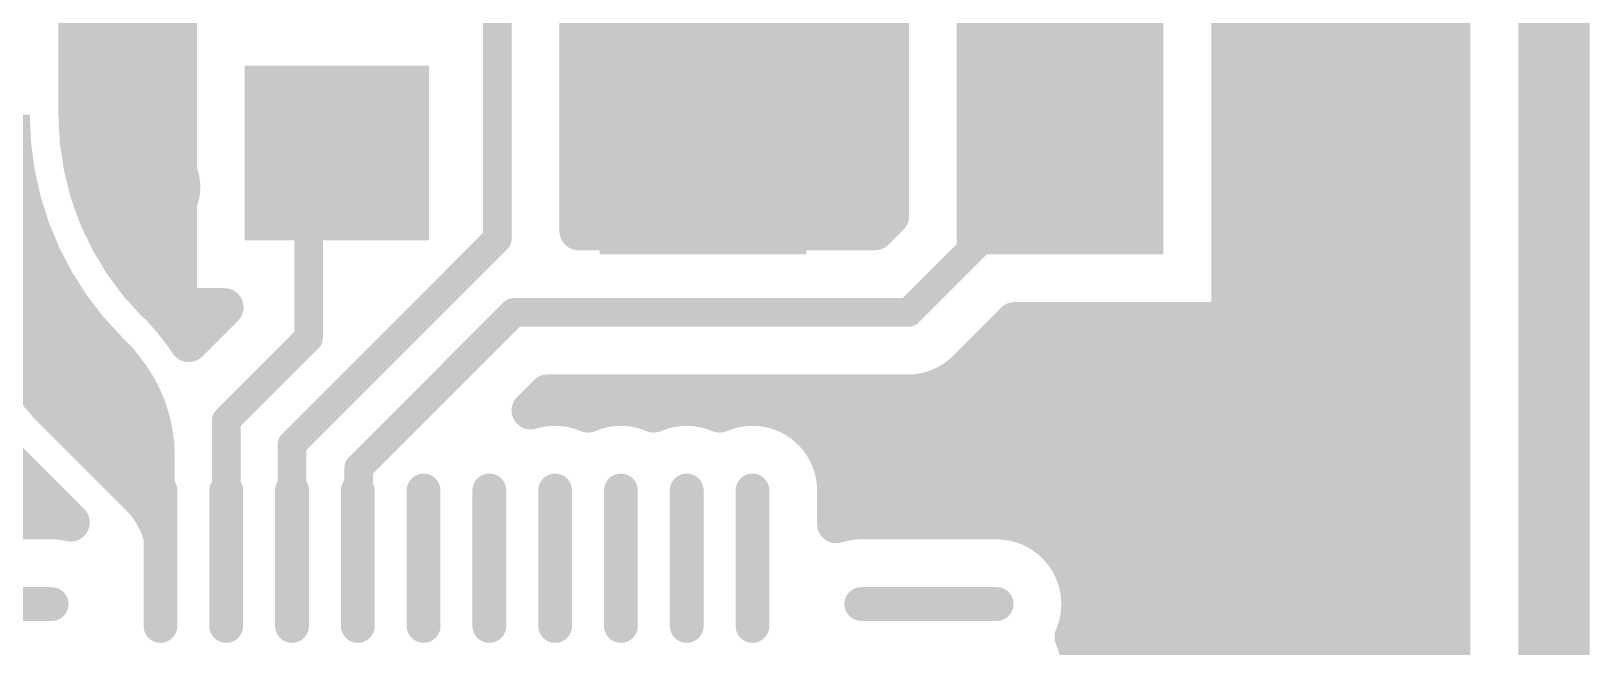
# Model space of a CAD drawing. Header units: inches. Extents: x 0 to 226, y 0 to 70.
# Drawn here: x 129.1 to 137.39, y 10.76 to 14.04 of the extents above; entities that cross this region are included whole.
import ezdxf

# ---------------------------------------------------------------- set-up
doc = ezdxf.new("R2010")
doc.units = ezdxf.units.IN
doc.layers.add('Keep-Out Layer', color=6, linetype='Continuous')
doc.layers.add('Top Layer', color=1, linetype='Continuous')

msp = doc.modelspace()

# ---------------------------------------------------------------- linework, layer by layer
at = {"layer": 'Keep-Out Layer'}
msp.add_lwpolyline([(137.20255008, -0.008415019999999999, 0.3809999999999999, 0.3809999999999999, 0), (137.20255008, 24.82168518, 0.3809999999999999, 0.3809999999999999, 0)], format="xyseb", dxfattribs=at)
at = {"layer": 'Top Layer'}
for points in [[(135.57124016, 0.53768498, 0.2032, 0.2032, 0), (135.57124016, 18.49805038, 0.2032, 0.2032, 0)], [(135.77444016, 0.53768498, 0.2032, 0.2032, 0), (135.77444016, 18.49805038, 0.2032, 0.2032, 0)], [(135.97764016, 0.53768498, 0.2032, 0.2032, 0), (135.97764016, 18.49805038, 0.2032, 0.2032, 0)], [(136.18084016, 0.53768498, 0.2032, 0.2032, 0), (136.18084016, 18.49805038, 0.2032, 0.2032, 0)], [(136.38404016, 0.53768498, 0.2032, 0.2032, 0), (136.38404016, 18.49805038, 0.2032, 0.2032, 0)], [(136.58724016, 0.53768498, 0.2032, 0.2032, 0), (136.58724016, 18.49805038, 0.2032, 0.2032, 0)], [(136.65645008, 0.53768498, 0.2032, 0.2032, 0), (136.65645008, 18.49805038, 0.2032, 0.2032, 0)], [(129.34659424, 13.59104724, 0.2032, 0.2032, 0), (129.34659424, 18.24406054, 0.2032, 0.2032, 0)], [(129.47524016, 13.00131258, 0.2032, 0.2032, 0), (129.47524016, 18.24406054, 0.2032, 0.2032, 0)], [(129.67844016, 12.68017022, 0.2032, 0.2032, 0), (129.67844016, 18.24406054, 0.2032, 0.2032, 0)], [(133.53924016, 12.97211528, 0.2032, 0.2032, 0), (133.53924016, 15.20487688, 0.2032, 0.2032, 0)], [(133.33604016, 12.97211528, 0.2032, 0.2032, 0), (133.33604016, 15.00167688, 0.2032, 0.2032, 0)], [(132.52324016, 12.97211528, 0.2032, 0.2032, 0), (132.52324016, 14.79303874, 0.2032, 0.2032, 0)], [(132.72644016, 12.97211528, 0.2032, 0.2032, 0), (132.72644016, 14.79303874, 0.2032, 0.2032, 0)], [(132.92964016, 12.97211528, 0.2032, 0.2032, 0), (132.92964016, 14.79303874, 0.2032, 0.2032, 0)], [(133.13284016, 12.97211528, 0.2032, 0.2032, 0), (133.13284016, 14.79847688, 0.2032, 0.2032, 0)], [(132.32004016, 12.97211528, 0.2032, 0.2032, 0), (132.32004016, 14.71955654, 0.2032, 0.2032, 0)], [(131.58029056, 12.93094188, 0.1524, 0.1524, 0), (131.58029056, 14.59046358, 0.1524, 0.1524, 0)], [(132.11684016, 12.97211528, 0.2032, 0.2032, 0), (132.11684016, 14.51635654, 0.2032, 0.2032, 0)], [(133.6689986, 13.0512947, 0.2032, 0.2032, 0), (133.6689986, 14.50424074, 0.2032, 0.2032, 0)], [(135.48020148, 12.49303826, 0.2032, 0.2032, 0), (135.48020148, 14.50424074, 0.2032, 0.2032, 0)], [(132.01209056, 12.97211528, 0.2032, 0.2032, 0), (132.01209056, 14.41160694, 0.2032, 0.2032, 0)], [(129.88101532, 12.56723928, 0.2032, 0.2032, 0), (129.88101532, 14.20843996, 0.2032, 0.2032, 0)], [(129.34659424, 13.93366784, 0.2032, 0.2032, 0), (129.88101532, 13.93366784, 0.2032, 0.2032, 0)], [(132.01209056, 13.93366784, 0.2032, 0.2032, 0), (133.6689986, 13.93366784, 0.2032, 0.2032, 0)], [(135.48020148, 13.93366784, 0.2032, 0.2032, 0), (136.65645008, 13.93366784, 0.2032, 0.2032, 0)], [(129.3572343, 12.1856373, 0.635, 0.635, -0.198912367379658), (128.77509424, 13.59104724, 0.635, 0.635, 0)], [(129.34659424, 13.73046784, 0.2032, 0.2032, 0), (129.88101532, 13.73046784, 0.2032, 0.2032, 0)], [(132.01209056, 13.73046784, 0.2032, 0.2032, 0), (133.6689986, 13.73046784, 0.2032, 0.2032, 0)], [(135.48020148, 13.73046784, 0.2032, 0.2032, 0), (136.65645008, 13.73046784, 0.2032, 0.2032, 0)], [(129.76032976, 12.5907673, 0.2032, 0.2032, -0.1986484234569204), (129.34659424, 13.59104724, 0.2032, 0.2032, 0)], [(129.34803188, 13.52726784, 0.2032, 0.2032, 0), (129.88101532, 13.52726784, 0.2032, 0.2032, 0)], [(132.01209056, 13.52726784, 0.2032, 0.2032, 0), (133.6689986, 13.52726784, 0.2032, 0.2032, 0)], [(135.48020148, 13.52726784, 0.2032, 0.2032, 0), (136.65645008, 13.52726784, 0.2032, 0.2032, 0)], [(130.57569008, 13.10991282, 0.1524, 0.1524, 0), (130.82674368, 13.36096642, 0.1524, 0.1524, 0)], [(129.37198916, 13.32406784, 0.2032, 0.2032, 0), (129.88101532, 13.32406784, 0.2032, 0.2032, 0)], [(132.01209056, 13.32406784, 0.2032, 0.2032, 0), (133.6689986, 13.32406784, 0.2032, 0.2032, 0)], [(133.76867582, 12.54031528, 0.1524, 0.1524, 0), (134.57460004, 13.3462395, 0.1524, 0.1524, 0)], [(134.57460004, 13.3462395, 0.1524, 0.1524, 0), (134.57460512, 13.3462395, 0.1524, 0.1524, 0)], [(135.48020148, 13.32406784, 0.2032, 0.2032, 0), (136.65645008, 13.32406784, 0.2032, 0.2032, 0)], [(129.4269319, 13.12086784, 0.2032, 0.2032, 0), (129.88101532, 13.12086784, 0.2032, 0.2032, 0)], [(132.01209056, 13.12086784, 0.2032, 0.2032, 0), (133.6689986, 13.12086784, 0.2032, 0.2032, 0)], [(135.48020148, 13.12086784, 0.2032, 0.2032, 0), (136.65645008, 13.12086784, 0.2032, 0.2032, 0)], [(130.57569008, 12.40395792, 0.1524, 0.1524, 0), (130.57569008, 13.10991282, 0.1524, 0.1524, 0)], [(133.58981918, 12.97211528, 0.2032, 0.2032, 0), (133.6689986, 13.0512947, 0.2032, 0.2032, 0)], [(132.01209056, 12.97211528, 0.2032, 0.2032, 0), (133.58981918, 12.97211528, 0.2032, 0.2032, 0)], [(129.5169495, 12.91766784, 0.2032, 0.2032, 0), (129.88101532, 12.91766784, 0.2032, 0.2032, 0)], [(130.48767908, 11.8383304, 0.1524, 0.1524, 0), (131.58029056, 12.93094188, 0.1524, 0.1524, 0)], [(135.48020148, 12.91766784, 0.2032, 0.2032, 0), (136.65645008, 12.91766784, 0.2032, 0.2032, 0)], [(129.65052556, 12.71446784, 0.2032, 0.2032, 0), (129.88101532, 12.71446784, 0.2032, 0.2032, 0)], [(135.48020148, 12.71446784, 0.2032, 0.2032, 0), (136.65645008, 12.71446784, 0.2032, 0.2032, 0)], [(129.8047061, 12.54638842, 0.2032, 0.2032, -0.03786360337237205), (129.86102552, 12.48082594, 0.2032, 0.2032, 0)], [(129.83700982, 12.51126784, 0.2032, 0.2032, 0), (130.07234336, 12.51126784, 0.2032, 0.2032, 0)], [(129.88101532, 12.56723928, 0.2032, 0.2032, 0), (130.1283148, 12.56723928, 0.2032, 0.2032, 0)], [(129.88164016, 12.45559104, 0.2032, 0.2032, 0), (129.88164016, 12.56723928, 0.2032, 0.2032, 0)], [(129.9382847, 12.37720918, 0.2032, 0.2032, 0), (130.1283148, 12.56723928, 0.2032, 0.2032, 0)], [(130.8429565, 11.71504388, 0.1524, 0.1524, 0), (131.6682279, 12.54031528, 0.1524, 0.1524, 0)], [(131.6682279, 12.54031528, 0.1524, 0.1524, 0), (133.76867582, 12.54031528, 0.1524, 0.1524, 0)], [(135.48020148, 12.51126784, 0.2032, 0.2032, 0), (136.65645008, 12.51126784, 0.2032, 0.2032, 0)], [(129.86102552, 12.48082594, 0.2032, 0.2032, -0.0295980333826312), (129.9382847, 12.37720918, 0.2032, 0.2032, 0)], [(134.07449182, 12.23547464, 0.2032, 0.2032, 0), (134.33205544, 12.49303826, 0.2032, 0.2032, 0)], [(134.33205544, 12.49303826, 0.2032, 0.2032, 0), (135.48020148, 12.49303826, 0.2032, 0.2032, 0)], [(134.35204016, 11.4195606, 0.2032, 0.2032, 0), (134.35204016, 12.49303826, 0.2032, 0.2032, 0)], [(134.55524016, 11.30072162, 0.2032, 0.2032, 0), (134.55524016, 12.49303826, 0.2032, 0.2032, 0)], [(134.75844016, 0.53768498, 0.2032, 0.2032, 0), (134.75844016, 12.49303826, 0.2032, 0.2032, 0)], [(134.96164016, 0.53768498, 0.2032, 0.2032, 0), (134.96164016, 12.49303826, 0.2032, 0.2032, 0)], [(135.16484016, 0.53768498, 0.2032, 0.2032, 0), (135.16484016, 12.49303826, 0.2032, 0.2032, 0)], [(135.36804016, 0.53768498, 0.2032, 0.2032, 0), (135.36804016, 12.49303826, 0.2032, 0.2032, 0)], [(129.3572343, 12.1856373, 0.635, 0.635, 0), (129.40059464, 12.14227696, 0.635, 0.635, 0)], [(130.13767978, 11.96594762, 0.1524, 0.1524, 0), (130.57569008, 12.40395792, 0.1524, 0.1524, 0)], [(129.56436368, 12.31616282, 0.1524, 0.1524, -0.198912367379658), (129.78768048, 11.7770275, 0.1524, 0.1524, 0)], [(134.14708502, 12.30806784, 0.2032, 0.2032, 0), (136.65645008, 12.30806784, 0.2032, 0.2032, 0)], [(134.14884016, 11.43475234, 0.2032, 0.2032, 0), (134.14884016, 12.30982298, 0.2032, 0.2032, 0)], [(134.07449182, 12.23547464, 0.2032, 0.2032, -0.1993267855441518), (133.76867582, 12.10851528, 0.2032, 0.2032, 0)], [(134.07400414, 12.23498696, 0.2032, 0.2032, -0.198912367379658), (133.76867582, 12.10851528, 0.2032, 0.2032, 0)], [(129.40059464, 12.14227696, 0.1524, 0.1524, 0), (129.55223264, 11.99063896, 0.1524, 0.1524, 0)], [(131.7576232, 12.01905394, 0.2032, 0.2032, 0), (131.84708454, 12.10851528, 0.2032, 0.2032, 0)], [(131.8434371, 12.10486784, 0.2032, 0.2032, 0), (136.65645008, 12.10486784, 0.2032, 0.2032, 0)], [(131.84708454, 12.10851528, 0.2032, 0.2032, 0), (133.76867582, 12.10851528, 0.2032, 0.2032, 0)], [(132.11684016, 12.02175904, 0.2032, 0.2032, 0), (132.11684016, 12.10851528, 0.2032, 0.2032, 0)], [(132.32004016, 12.03077604, 0.2032, 0.2032, 0), (132.32004016, 12.10851528, 0.2032, 0.2032, 0)], [(132.72644016, 12.01629804, 0.2032, 0.2032, 0), (132.72644016, 12.10851528, 0.2032, 0.2032, 0)], [(133.13284016, 11.99344058, 0.2032, 0.2032, 0), (133.13284016, 12.10851528, 0.2032, 0.2032, 0)], [(133.33604016, 11.79251388, 0.2032, 0.2032, 0), (133.33604016, 12.10851528, 0.2032, 0.2032, 0)], [(133.53924016, 11.43475234, 0.2032, 0.2032, 0), (133.53924016, 12.10851528, 0.2032, 0.2032, 0)], [(133.74244016, 11.43475234, 0.2032, 0.2032, 0), (133.74244016, 12.10851528, 0.2032, 0.2032, 0)], [(133.94564016, 11.43475234, 0.2032, 0.2032, 0), (133.94564016, 12.14644256, 0.2032, 0.2032, 0)], [(129.16556336, 12.03430664, 0.1524, 0.1524, 0), (129.66087098, 11.53899902, 0.1524, 0.1524, 0)], [(129.27002848, 12.10776344, 0.1524, 0.1524, 0), (129.5350597, 11.84273222, 0.1524, 0.1524, 0)], [(129.28106224, 12.03609226, 0.1524, 0.1524, 0), (129.57793744, 11.73921706, 0.1524, 0.1524, 0)], [(129.57326384, 12.11327524, 0.1524, 0.1524, -0.198912367379658), (129.78768048, 11.59562832, 0.1524, 0.1524, 0)], [(131.7576232, 12.01905394, 0.2032, 0.2032, -0.176749268592899), (132.0626772, 12.00265316, 0.2032, 0.2032, 0)], [(132.0626772, 12.00265316, 0.2032, 0.2032, -0.2045827865795275), (132.41267396, 12.00265316, 0.2032, 0.2032, 0)], [(132.41267396, 12.00265316, 0.2032, 0.2032, -0.2045827865795275), (132.7626758, 12.00265316, 0.2032, 0.2032, 0)], [(132.7626758, 12.00265316, 0.2032, 0.2032, -0.5380189141260412), (133.383274, 11.59285464, 0.2032, 0.2032, 0)], [(129.55223264, 11.99063896, 0.1524, 0.1524, -0.198912367379658), (129.78768048, 11.42221744, 0.1524, 0.1524, 0)], [(130.13767978, 11.23285282, 0.1524, 0.1524, 0), (130.13767978, 11.96594762, 0.1524, 0.1524, 0)], [(133.25891306, 11.90166784, 0.2032, 0.2032, 0), (136.65645008, 11.90166784, 0.2032, 0.2032, 0)], [(128.9320764, 11.80081968, 0.2032, 0.2032, 0), (129.3097617, 11.42313438, 0.2032, 0.2032, 0)], [(129.5350597, 11.84272968, 0.1524, 0.1524, -0.198912367379658), (129.78768048, 11.23285282, 0.1524, 0.1524, 0)], [(130.48767908, 11.23285282, 0.1524, 0.1524, 0), (130.48767908, 11.8383304, 0.1524, 0.1524, 0)], [(118.30814032, 11.69846784, 0.2032, 0.2032, 0), (129.03442824, 11.69846784, 0.2032, 0.2032, 0)], [(129.57793744, 11.73921706, 0.1524, 0.1524, -0.198912367379658), (129.78768048, 11.23285282, 0.1524, 0.1524, 0)], [(129.78768048, 11.59562832, 0.1524, 0.1524, 0), (129.78768048, 11.7770275, 0.1524, 0.1524, 0)], [(130.8429565, 11.23813094, 0.1524, 0.1524, 0), (130.8429565, 11.71504388, 0.1524, 0.1524, 0)], [(133.37057654, 11.69846784, 0.2032, 0.2032, 0), (136.65645008, 11.69846784, 0.2032, 0.2032, 0)], [(129.06884016, 11.43475234, 0.2032, 0.2032, 0), (129.06884016, 11.66405592, 0.2032, 0.2032, 0)], [(133.383274, 11.4143155, 0.2032, 0.2032, 0), (133.383274, 11.59285464, 0.2032, 0.2032, 0)], [(129.66087098, 11.53900156, 0.1524, 0.1524, -0.198912367379658), (129.78768048, 11.23285282, 0.1524, 0.1524, 0)], [(129.78768048, 10.87285354, 0.17999964, 0.17999964, 0), (129.78768048, 11.5928521, 0.17999964, 0.17999964, 0)], [(129.78768048, 11.42221744, 0.1524, 0.1524, 0), (129.78768048, 11.59562832, 0.1524, 0.1524, 0)], [(130.13767978, 10.87285354, 0.17999964, 0.17999964, 0), (130.13767978, 11.5928521, 0.17999964, 0.17999964, 0)], [(130.48767908, 10.87285354, 0.17999964, 0.17999964, 0), (130.48767908, 11.5928521, 0.17999964, 0.17999964, 0)], [(130.83767838, 10.87285354, 0.17999964, 0.17999964, 0), (130.83767838, 11.5928521, 0.17999964, 0.17999964, 0)], [(131.18767768, 10.87285354, 0.17999964, 0.17999964, 0), (131.18767768, 11.5928521, 0.17999964, 0.17999964, 0)], [(131.53767698, 10.87285354, 0.17999964, 0.17999964, 0), (131.53767698, 11.5928521, 0.17999964, 0.17999964, 0)], [(131.88767628, 10.87285354, 0.17999964, 0.17999964, 0), (131.88767628, 11.5928521, 0.17999964, 0.17999964, 0)], [(132.23767558, 10.87285354, 0.17999964, 0.17999964, 0), (132.23767558, 11.5928521, 0.17999964, 0.17999964, 0)], [(132.58767488, 10.87285354, 0.17999964, 0.17999964, 0), (132.58767488, 11.5928521, 0.17999964, 0.17999964, 0)], [(132.93767418, 10.87285354, 0.17999964, 0.17999964, 0), (132.93767418, 11.5928521, 0.17999964, 0.17999964, 0)], [(127.68728082, 11.49526784, 0.2032, 0.2032, 0), (129.23762824, 11.49526784, 0.2032, 0.2032, 0)], [(128.95100956, 11.43475234, 0.2032, 0.2032, 0), (129.20867478, 11.43475234, 0.2032, 0.2032, 0)], [(129.20867478, 11.43475234, 0.2032, 0.2032, -0.05727420779709145), (129.3097617, 11.42313438, 0.2032, 0.2032, 0)], [(133.383274, 11.49526784, 0.2032, 0.2032, 0), (136.65645008, 11.49526784, 0.2032, 0.2032, 0)], [(133.383274, 11.4143155, 0.2032, 0.2032, -0.07615422015174254), (133.51667226, 11.43475234, 0.2032, 0.2032, 0)], [(133.51667226, 11.43475234, 0.2032, 0.2032, 0), (134.2366759, 11.43475234, 0.2032, 0.2032, 0)], [(134.2366759, 11.43475234, 0.2032, 0.2032, -0.4142135623730951), (134.68227572, 10.98915252, 0.2032, 0.2032, 0)], [(129.78768048, 11.23285282, 0.1524, 0.1524, 0), (129.78768048, 11.42221744, 0.1524, 0.1524, 0)], [(134.56347992, 11.29206784, 0.2032, 0.2032, 0), (136.65645008, 11.29206784, 0.2032, 0.2032, 0)], [(130.83767838, 11.23285282, 0.1524, 0.1524, 0), (130.8429565, 11.23813094, 0.1524, 0.1524, 0)], [(134.67097526, 11.08886784, 0.2032, 0.2032, 0), (136.65645008, 11.08886784, 0.2032, 0.2032, 0)], [(129.20867224, 10.98915252, 0.17999964, 0.17999964, 0), (128.48867368, 10.98915252, 0.17999964, 0.17999964, 0)], [(133.5166748, 10.98915252, 0.17999964, 0.17999964, 0), (134.23667336, 10.98915252, 0.17999964, 0.17999964, 0)], [(134.68227572, 10.98915252, 0.2032, 0.2032, -0.1012428938695137), (134.64647442, 10.8141516, 0.2032, 0.2032, 0)], [(134.67009388, 10.88566784, 0.2032, 0.2032, 0), (136.65645008, 10.88566784, 0.2032, 0.2032, 0)], [(134.64647442, 10.8141516, 0.2032, 0.2032, -0.1012428938695139), (134.68227572, 10.63915322, 0.2032, 0.2032, 0)], [(134.68016498, 10.68246784, 0.2032, 0.2032, 0), (136.65645008, 10.68246784, 0.2032, 0.2032, 0)]]:
    msp.add_lwpolyline(points, format="xyseb", dxfattribs=at)
for points in [[(129.49190256, 14.02776214, 0.3048, 0.3048, 1), (129.79670256, 14.02776214, 0.3048, 0.3048, 1)], [(129.29579424, 14.13686784, 0.1016, 0.1016, 1), (129.39739424, 14.13686784, 0.1016, 0.1016, 1)], [(129.29579424, 13.93366784, 0.1016, 0.1016, 1), (129.39739424, 13.93366784, 0.1016, 0.1016, 1)], [(129.83021532, 13.93366784, 0.1016, 0.1016, 1), (129.93181532, 13.93366784, 0.1016, 0.1016, 1)], [(131.96129056, 13.93366784, 0.1016, 0.1016, 1), (132.06289056, 13.93366784, 0.1016, 0.1016, 1)], [(133.6181986, 13.93366784, 0.1016, 0.1016, 1), (133.7197986, 13.93366784, 0.1016, 0.1016, 1)], [(135.42940148, 13.93366784, 0.1016, 0.1016, 1), (135.53100148, 13.93366784, 0.1016, 0.1016, 1)], [(136.60565008, 13.93366784, 0.1016, 0.1016, 1), (136.70725008, 13.93366784, 0.1016, 0.1016, 1)], [(129.29579424, 13.73046784, 0.1016, 0.1016, 1), (129.39739424, 13.73046784, 0.1016, 0.1016, 1)], [(129.83021532, 13.73046784, 0.1016, 0.1016, 1), (129.93181532, 13.73046784, 0.1016, 0.1016, 1)], [(131.96129056, 13.73046784, 0.1016, 0.1016, 1), (132.06289056, 13.73046784, 0.1016, 0.1016, 1)], [(133.6181986, 13.73046784, 0.1016, 0.1016, 1), (133.7197986, 13.73046784, 0.1016, 0.1016, 1)], [(135.42940148, 13.73046784, 0.1016, 0.1016, 1), (135.53100148, 13.73046784, 0.1016, 0.1016, 1)], [(136.60565008, 13.73046784, 0.1016, 0.1016, 1), (136.70725008, 13.73046784, 0.1016, 0.1016, 1)], [(129.29579424, 13.59104724, 0.1016, 0.1016, 1), (129.39739424, 13.59104724, 0.1016, 0.1016, 1)], [(129.29579424, 13.59104724, 0.1016, 0.1016, 1), (129.39739424, 13.59104724, 0.1016, 0.1016, 1)], [(129.29723188, 13.52726784, 0.1016, 0.1016, 1), (129.39883188, 13.52726784, 0.1016, 0.1016, 1)], [(129.83021532, 13.52726784, 0.1016, 0.1016, 1), (129.93181532, 13.52726784, 0.1016, 0.1016, 1)], [(131.96129056, 13.52726784, 0.1016, 0.1016, 1), (132.06289056, 13.52726784, 0.1016, 0.1016, 1)], [(133.6181986, 13.52726784, 0.1016, 0.1016, 1), (133.7197986, 13.52726784, 0.1016, 0.1016, 1)], [(135.42940148, 13.52726784, 0.1016, 0.1016, 1), (135.53100148, 13.52726784, 0.1016, 0.1016, 1)], [(136.60565008, 13.52726784, 0.1016, 0.1016, 1), (136.70725008, 13.52726784, 0.1016, 0.1016, 1)], [(135.60901504, 13.29599322, 0.3048, 0.3048, 1), (135.91381504, 13.29599322, 0.3048, 0.3048, 1)], [(129.54270256, 13.20684684, 0.3048, 0.3048, 1), (129.84750256, 13.20684684, 0.3048, 0.3048, 1)], [(130.78864368, 13.36096642, 0.0762, 0.0762, 1), (130.86484368, 13.36096642, 0.0762, 0.0762, 1)], [(129.32118916, 13.32406784, 0.1016, 0.1016, 1), (129.42278916, 13.32406784, 0.1016, 0.1016, 1)], [(129.83021532, 13.32406784, 0.1016, 0.1016, 1), (129.93181532, 13.32406784, 0.1016, 0.1016, 1)], [(131.96129056, 13.32406784, 0.1016, 0.1016, 1), (132.06289056, 13.32406784, 0.1016, 0.1016, 1)], [(133.6181986, 13.32406784, 0.1016, 0.1016, 1), (133.7197986, 13.32406784, 0.1016, 0.1016, 1)], [(134.53650004, 13.3462395, 0.0762, 0.0762, 1), (134.61270004, 13.3462395, 0.0762, 0.0762, 1)], [(134.53650004, 13.3462395, 0.0762, 0.0762, 1), (134.61270004, 13.3462395, 0.0762, 0.0762, 1)], [(134.53650512, 13.3462395, 0.0762, 0.0762, 1), (134.61270512, 13.3462395, 0.0762, 0.0762, 1)], [(135.42940148, 13.32406784, 0.1016, 0.1016, 1), (135.53100148, 13.32406784, 0.1016, 0.1016, 1)], [(136.60565008, 13.32406784, 0.1016, 0.1016, 1), (136.70725008, 13.32406784, 0.1016, 0.1016, 1)], [(129.3761319, 13.12086784, 0.1016, 0.1016, 1), (129.4777319, 13.12086784, 0.1016, 0.1016, 1)], [(129.83021532, 13.12086784, 0.1016, 0.1016, 1), (129.93181532, 13.12086784, 0.1016, 0.1016, 1)], [(131.96129056, 13.12086784, 0.1016, 0.1016, 1), (132.06289056, 13.12086784, 0.1016, 0.1016, 1)], [(133.6181986, 13.12086784, 0.1016, 0.1016, 1), (133.7197986, 13.12086784, 0.1016, 0.1016, 1)], [(135.42940148, 13.12086784, 0.1016, 0.1016, 1), (135.53100148, 13.12086784, 0.1016, 0.1016, 1)], [(136.60565008, 13.12086784, 0.1016, 0.1016, 1), (136.70725008, 13.12086784, 0.1016, 0.1016, 1)], [(130.53759008, 13.10991282, 0.0762, 0.0762, 1), (130.61379008, 13.10991282, 0.0762, 0.0762, 1)], [(130.53759008, 13.10991282, 0.0762, 0.0762, 1), (130.61379008, 13.10991282, 0.0762, 0.0762, 1)], [(133.6181986, 13.0512947, 0.1016, 0.1016, 1), (133.7197986, 13.0512947, 0.1016, 0.1016, 1)], [(133.6181986, 13.0512947, 0.1016, 0.1016, 1), (133.7197986, 13.0512947, 0.1016, 0.1016, 1)], [(129.42444016, 13.00131258, 0.1016, 0.1016, 1), (129.52604016, 13.00131258, 0.1016, 0.1016, 1)], [(131.96129056, 12.97211528, 0.1016, 0.1016, 1), (132.06289056, 12.97211528, 0.1016, 0.1016, 1)], [(131.96129056, 12.97211528, 0.1016, 0.1016, 1), (132.06289056, 12.97211528, 0.1016, 0.1016, 1)], [(132.06604016, 12.97211528, 0.1016, 0.1016, 1), (132.16764016, 12.97211528, 0.1016, 0.1016, 1)], [(132.26924016, 12.97211528, 0.1016, 0.1016, 1), (132.37084016, 12.97211528, 0.1016, 0.1016, 1)], [(132.47244016, 12.97211528, 0.1016, 0.1016, 1), (132.57404016, 12.97211528, 0.1016, 0.1016, 1)], [(132.67564016, 12.97211528, 0.1016, 0.1016, 1), (132.77724016, 12.97211528, 0.1016, 0.1016, 1)], [(132.87884016, 12.97211528, 0.1016, 0.1016, 1), (132.98044016, 12.97211528, 0.1016, 0.1016, 1)], [(133.08204016, 12.97211528, 0.1016, 0.1016, 1), (133.18364016, 12.97211528, 0.1016, 0.1016, 1)], [(133.28524016, 12.97211528, 0.1016, 0.1016, 1), (133.38684016, 12.97211528, 0.1016, 0.1016, 1)], [(133.48844016, 12.97211528, 0.1016, 0.1016, 1), (133.59004016, 12.97211528, 0.1016, 0.1016, 1)], [(133.53901918, 12.97211528, 0.1016, 0.1016, 1), (133.64061918, 12.97211528, 0.1016, 0.1016, 1)], [(133.53901918, 12.97211528, 0.1016, 0.1016, 1), (133.64061918, 12.97211528, 0.1016, 0.1016, 1)], [(129.4661495, 12.91766784, 0.1016, 0.1016, 1), (129.5677495, 12.91766784, 0.1016, 0.1016, 1)], [(129.83021532, 12.91766784, 0.1016, 0.1016, 1), (129.93181532, 12.91766784, 0.1016, 0.1016, 1)], [(131.54219056, 12.93094188, 0.0762, 0.0762, 1), (131.61839056, 12.93094188, 0.0762, 0.0762, 1)], [(131.54219056, 12.93094188, 0.0762, 0.0762, 1), (131.61839056, 12.93094188, 0.0762, 0.0762, 1)], [(135.42940148, 12.91766784, 0.1016, 0.1016, 1), (135.53100148, 12.91766784, 0.1016, 0.1016, 1)], [(136.60565008, 12.91766784, 0.1016, 0.1016, 1), (136.70725008, 12.91766784, 0.1016, 0.1016, 1)], [(129.59972556, 12.71446784, 0.1016, 0.1016, 1), (129.70132556, 12.71446784, 0.1016, 0.1016, 1)], [(129.62764016, 12.68017022, 0.1016, 0.1016, 1), (129.72924016, 12.68017022, 0.1016, 0.1016, 1)], [(129.83021532, 12.71446784, 0.1016, 0.1016, 1), (129.93181532, 12.71446784, 0.1016, 0.1016, 1)], [(135.42940148, 12.71446784, 0.1016, 0.1016, 1), (135.53100148, 12.71446784, 0.1016, 0.1016, 1)], [(136.60565008, 12.71446784, 0.1016, 0.1016, 1), (136.70725008, 12.71446784, 0.1016, 0.1016, 1)], [(129.70952976, 12.5907673, 0.1016, 0.1016, 1), (129.81112976, 12.5907673, 0.1016, 0.1016, 1)], [(129.7539061, 12.54638842, 0.1016, 0.1016, 1), (129.8555061, 12.54638842, 0.1016, 0.1016, 1)], [(129.78620982, 12.51126784, 0.1016, 0.1016, 1), (129.88780982, 12.51126784, 0.1016, 0.1016, 1)], [(129.83021532, 12.56723928, 0.1016, 0.1016, 1), (129.93181532, 12.56723928, 0.1016, 0.1016, 1)], [(129.83021532, 12.56723928, 0.1016, 0.1016, 1), (129.93181532, 12.56723928, 0.1016, 0.1016, 1)], [(129.83084016, 12.56723928, 0.1016, 0.1016, 1), (129.93244016, 12.56723928, 0.1016, 0.1016, 1)], [(130.02154336, 12.51126784, 0.1016, 0.1016, 1), (130.12314336, 12.51126784, 0.1016, 0.1016, 1)], [(130.0775148, 12.56723928, 0.1016, 0.1016, 1), (130.1791148, 12.56723928, 0.1016, 0.1016, 1)], [(130.0775148, 12.56723928, 0.1016, 0.1016, 1), (130.1791148, 12.56723928, 0.1016, 0.1016, 1)], [(131.6301279, 12.54031528, 0.0762, 0.0762, 1), (131.7063279, 12.54031528, 0.0762, 0.0762, 1)], [(131.6301279, 12.54031528, 0.0762, 0.0762, 1), (131.7063279, 12.54031528, 0.0762, 0.0762, 1)], [(133.73057582, 12.54031528, 0.0762, 0.0762, 1), (133.80677582, 12.54031528, 0.0762, 0.0762, 1)], [(133.73057582, 12.54031528, 0.0762, 0.0762, 1), (133.80677582, 12.54031528, 0.0762, 0.0762, 1)], [(135.42940148, 12.51126784, 0.1016, 0.1016, 1), (135.53100148, 12.51126784, 0.1016, 0.1016, 1)], [(136.60565008, 12.51126784, 0.1016, 0.1016, 1), (136.70725008, 12.51126784, 0.1016, 0.1016, 1)], [(129.81022552, 12.48082594, 0.1016, 0.1016, 1), (129.91182552, 12.48082594, 0.1016, 0.1016, 1)], [(129.81022552, 12.48082594, 0.1016, 0.1016, 1), (129.91182552, 12.48082594, 0.1016, 0.1016, 1)], [(129.83084016, 12.45559104, 0.1016, 0.1016, 1), (129.93244016, 12.45559104, 0.1016, 0.1016, 1)], [(134.28125544, 12.49303826, 0.1016, 0.1016, 1), (134.38285544, 12.49303826, 0.1016, 0.1016, 1)], [(134.28125544, 12.49303826, 0.1016, 0.1016, 1), (134.38285544, 12.49303826, 0.1016, 0.1016, 1)], [(134.30124016, 12.49303826, 0.1016, 0.1016, 1), (134.40284016, 12.49303826, 0.1016, 0.1016, 1)], [(134.50444016, 12.49303826, 0.1016, 0.1016, 1), (134.60604016, 12.49303826, 0.1016, 0.1016, 1)], [(134.70764016, 12.49303826, 0.1016, 0.1016, 1), (134.80924016, 12.49303826, 0.1016, 0.1016, 1)], [(134.91084016, 12.49303826, 0.1016, 0.1016, 1), (135.01244016, 12.49303826, 0.1016, 0.1016, 1)], [(135.11404016, 12.49303826, 0.1016, 0.1016, 1), (135.21564016, 12.49303826, 0.1016, 0.1016, 1)], [(135.31724016, 12.49303826, 0.1016, 0.1016, 1), (135.41884016, 12.49303826, 0.1016, 0.1016, 1)], [(135.42940148, 12.49303826, 0.1016, 0.1016, 1), (135.53100148, 12.49303826, 0.1016, 0.1016, 1)], [(135.42940148, 12.49303826, 0.1016, 0.1016, 1), (135.53100148, 12.49303826, 0.1016, 0.1016, 1)], [(129.1984843, 12.1856373, 0.3175, 0.3175, 1), (129.5159843, 12.1856373, 0.3175, 0.3175, 1)], [(129.1984843, 12.1856373, 0.3175, 0.3175, 1), (129.5159843, 12.1856373, 0.3175, 0.3175, 1)], [(129.24184464, 12.14227696, 0.3175, 0.3175, 1), (129.55934464, 12.14227696, 0.3175, 0.3175, 1)], [(129.8874847, 12.37720918, 0.1016, 0.1016, 1), (129.9890847, 12.37720918, 0.1016, 0.1016, 1)], [(129.8874847, 12.37720918, 0.1016, 0.1016, 1), (129.9890847, 12.37720918, 0.1016, 0.1016, 1)], [(130.53759008, 12.40395792, 0.0762, 0.0762, 1), (130.61379008, 12.40395792, 0.0762, 0.0762, 1)], [(130.53759008, 12.40395792, 0.0762, 0.0762, 1), (130.61379008, 12.40395792, 0.0762, 0.0762, 1)], [(129.52626368, 12.31616282, 0.0762, 0.0762, 1), (129.60246368, 12.31616282, 0.0762, 0.0762, 1)], [(134.09628502, 12.30806784, 0.1016, 0.1016, 1), (134.19788502, 12.30806784, 0.1016, 0.1016, 1)], [(134.09804016, 12.30982298, 0.1016, 0.1016, 1), (134.19964016, 12.30982298, 0.1016, 0.1016, 1)], [(136.60565008, 12.30806784, 0.1016, 0.1016, 1), (136.70725008, 12.30806784, 0.1016, 0.1016, 1)], [(134.02320414, 12.23498696, 0.1016, 0.1016, 1), (134.12480414, 12.23498696, 0.1016, 0.1016, 1)], [(134.02369182, 12.23547464, 0.1016, 0.1016, 1), (134.12529182, 12.23547464, 0.1016, 0.1016, 1)], [(134.02369182, 12.23547464, 0.1016, 0.1016, 1), (134.12529182, 12.23547464, 0.1016, 0.1016, 1)], [(136.00448288, 11.99596788, 0.3048, 0.3048, 1), (136.30928288, 11.99596788, 0.3048, 0.3048, 1)], [(129.36249464, 12.14227696, 0.0762, 0.0762, 1), (129.43869464, 12.14227696, 0.0762, 0.0762, 1)], [(131.7926371, 12.10486784, 0.1016, 0.1016, 1), (131.8942371, 12.10486784, 0.1016, 0.1016, 1)], [(131.79628454, 12.10851528, 0.1016, 0.1016, 1), (131.89788454, 12.10851528, 0.1016, 0.1016, 1)], [(131.79628454, 12.10851528, 0.1016, 0.1016, 1), (131.89788454, 12.10851528, 0.1016, 0.1016, 1)], [(132.06604016, 12.10851528, 0.1016, 0.1016, 1), (132.16764016, 12.10851528, 0.1016, 0.1016, 1)], [(132.26924016, 12.10851528, 0.1016, 0.1016, 1), (132.37084016, 12.10851528, 0.1016, 0.1016, 1)], [(132.67564016, 12.10851528, 0.1016, 0.1016, 1), (132.77724016, 12.10851528, 0.1016, 0.1016, 1)], [(133.08204016, 12.10851528, 0.1016, 0.1016, 1), (133.18364016, 12.10851528, 0.1016, 0.1016, 1)], [(133.28524016, 12.10851528, 0.1016, 0.1016, 1), (133.38684016, 12.10851528, 0.1016, 0.1016, 1)], [(133.48844016, 12.10851528, 0.1016, 0.1016, 1), (133.59004016, 12.10851528, 0.1016, 0.1016, 1)], [(133.69164016, 12.10851528, 0.1016, 0.1016, 1), (133.79324016, 12.10851528, 0.1016, 0.1016, 1)], [(133.71787582, 12.10851528, 0.1016, 0.1016, 1), (133.81947582, 12.10851528, 0.1016, 0.1016, 1)], [(133.71787582, 12.10851528, 0.1016, 0.1016, 1), (133.81947582, 12.10851528, 0.1016, 0.1016, 1)], [(133.71787582, 12.10851528, 0.1016, 0.1016, 1), (133.81947582, 12.10851528, 0.1016, 0.1016, 1)], [(133.89484016, 12.14644256, 0.1016, 0.1016, 1), (133.99644016, 12.14644256, 0.1016, 0.1016, 1)], [(136.60565008, 12.10486784, 0.1016, 0.1016, 1), (136.70725008, 12.10486784, 0.1016, 0.1016, 1)], [(129.12746336, 12.03430664, 0.0762, 0.0762, 1), (129.20366336, 12.03430664, 0.0762, 0.0762, 1)], [(129.23192848, 12.10776344, 0.0762, 0.0762, 1), (129.30812848, 12.10776344, 0.0762, 0.0762, 1)], [(129.24296224, 12.03609226, 0.0762, 0.0762, 1), (129.31916224, 12.03609226, 0.0762, 0.0762, 1)], [(129.53516384, 12.11327524, 0.0762, 0.0762, 1), (129.61136384, 12.11327524, 0.0762, 0.0762, 1)], [(131.7068232, 12.01905394, 0.1016, 0.1016, 1), (131.8084232, 12.01905394, 0.1016, 0.1016, 1)], [(131.7068232, 12.01905394, 0.1016, 0.1016, 1), (131.8084232, 12.01905394, 0.1016, 0.1016, 1)], [(132.06604016, 12.02175904, 0.1016, 0.1016, 1), (132.16764016, 12.02175904, 0.1016, 0.1016, 1)], [(132.26924016, 12.03077604, 0.1016, 0.1016, 1), (132.37084016, 12.03077604, 0.1016, 0.1016, 1)], [(132.67564016, 12.01629804, 0.1016, 0.1016, 1), (132.77724016, 12.01629804, 0.1016, 0.1016, 1)], [(133.93814208, 11.8802531, 0.3048, 0.3048, 1), (134.24294208, 11.8802531, 0.3048, 0.3048, 1)], [(135.00063424, 11.83378634, 0.3048, 0.3048, 1), (135.30543424, 11.83378634, 0.3048, 0.3048, 1)], [(129.51413264, 11.99063896, 0.0762, 0.0762, 1), (129.59033264, 11.99063896, 0.0762, 0.0762, 1)], [(129.51413264, 11.99063896, 0.0762, 0.0762, 1), (129.59033264, 11.99063896, 0.0762, 0.0762, 1)], [(130.09957978, 11.96594762, 0.0762, 0.0762, 1), (130.17577978, 11.96594762, 0.0762, 0.0762, 1)], [(130.09957978, 11.96594762, 0.0762, 0.0762, 1), (130.17577978, 11.96594762, 0.0762, 0.0762, 1)], [(132.0118772, 12.00265316, 0.1016, 0.1016, 1), (132.1134772, 12.00265316, 0.1016, 0.1016, 1)], [(132.0118772, 12.00265316, 0.1016, 0.1016, 1), (132.1134772, 12.00265316, 0.1016, 0.1016, 1)], [(132.36187396, 12.00265316, 0.1016, 0.1016, 1), (132.46347396, 12.00265316, 0.1016, 0.1016, 1)], [(132.36187396, 12.00265316, 0.1016, 0.1016, 1), (132.46347396, 12.00265316, 0.1016, 0.1016, 1)], [(132.7118758, 12.00265316, 0.1016, 0.1016, 1), (132.8134758, 12.00265316, 0.1016, 0.1016, 1)], [(132.7118758, 12.00265316, 0.1016, 0.1016, 1), (132.8134758, 12.00265316, 0.1016, 0.1016, 1)], [(133.08204016, 11.99344058, 0.1016, 0.1016, 1), (133.18364016, 11.99344058, 0.1016, 0.1016, 1)], [(133.20811306, 11.90166784, 0.1016, 0.1016, 1), (133.30971306, 11.90166784, 0.1016, 0.1016, 1)], [(136.60565008, 11.90166784, 0.1016, 0.1016, 1), (136.70725008, 11.90166784, 0.1016, 0.1016, 1)], [(129.4969597, 11.84273222, 0.0762, 0.0762, 1), (129.5731597, 11.84273222, 0.0762, 0.0762, 1)], [(129.4969597, 11.84272968, 0.0762, 0.0762, 1), (129.5731597, 11.84272968, 0.0762, 0.0762, 1)], [(130.44957908, 11.8383304, 0.0762, 0.0762, 1), (130.52577908, 11.8383304, 0.0762, 0.0762, 1)], [(130.44957908, 11.8383304, 0.0762, 0.0762, 1), (130.52577908, 11.8383304, 0.0762, 0.0762, 1)], [(133.28524016, 11.79251388, 0.1016, 0.1016, 1), (133.38684016, 11.79251388, 0.1016, 0.1016, 1)], [(128.98362824, 11.69846784, 0.1016, 0.1016, 1), (129.08522824, 11.69846784, 0.1016, 0.1016, 1)], [(129.53983744, 11.73921706, 0.0762, 0.0762, 1), (129.61603744, 11.73921706, 0.0762, 0.0762, 1)], [(129.53983744, 11.73921706, 0.0762, 0.0762, 1), (129.61603744, 11.73921706, 0.0762, 0.0762, 1)], [(129.74958048, 11.7770275, 0.0762, 0.0762, 1), (129.82578048, 11.7770275, 0.0762, 0.0762, 1)], [(129.74958048, 11.7770275, 0.0762, 0.0762, 1), (129.82578048, 11.7770275, 0.0762, 0.0762, 1)], [(130.8048565, 11.71504388, 0.0762, 0.0762, 1), (130.8810565, 11.71504388, 0.0762, 0.0762, 1)], [(130.8048565, 11.71504388, 0.0762, 0.0762, 1), (130.8810565, 11.71504388, 0.0762, 0.0762, 1)], [(133.31977654, 11.69846784, 0.1016, 0.1016, 1), (133.42137654, 11.69846784, 0.1016, 0.1016, 1)], [(136.60565008, 11.69846784, 0.1016, 0.1016, 1), (136.70725008, 11.69846784, 0.1016, 0.1016, 1)], [(129.01804016, 11.66405592, 0.1016, 0.1016, 1), (129.11964016, 11.66405592, 0.1016, 0.1016, 1)], [(133.332474, 11.59285464, 0.1016, 0.1016, 1), (133.434074, 11.59285464, 0.1016, 0.1016, 1)], [(133.332474, 11.59285464, 0.1016, 0.1016, 1), (133.434074, 11.59285464, 0.1016, 0.1016, 1)], [(129.62277098, 11.53900156, 0.0762, 0.0762, 1), (129.69897098, 11.53900156, 0.0762, 0.0762, 1)], [(129.62277098, 11.53899902, 0.0762, 0.0762, 1), (129.69897098, 11.53899902, 0.0762, 0.0762, 1)], [(129.74268184, 11.5928521, 0.08999982, 0.08999982, 1), (129.83267912, 11.5928521, 0.08999982, 0.08999982, 1)], [(129.74958048, 11.59562832, 0.0762, 0.0762, 1), (129.82578048, 11.59562832, 0.0762, 0.0762, 1)], [(129.74958048, 11.59562832, 0.0762, 0.0762, 1), (129.82578048, 11.59562832, 0.0762, 0.0762, 1)], [(129.74958048, 11.59562832, 0.0762, 0.0762, 1), (129.82578048, 11.59562832, 0.0762, 0.0762, 1)], [(130.09268114, 11.5928521, 0.08999982, 0.08999982, 1), (130.18267842, 11.5928521, 0.08999982, 0.08999982, 1)], [(130.44268044, 11.5928521, 0.08999982, 0.08999982, 1), (130.53267772, 11.5928521, 0.08999982, 0.08999982, 1)], [(130.79267974, 11.5928521, 0.08999982, 0.08999982, 1), (130.88267702, 11.5928521, 0.08999982, 0.08999982, 1)], [(131.14267904, 11.5928521, 0.08999982, 0.08999982, 1), (131.23267632, 11.5928521, 0.08999982, 0.08999982, 1)], [(131.49267834, 11.5928521, 0.08999982, 0.08999982, 1), (131.58267562, 11.5928521, 0.08999982, 0.08999982, 1)], [(131.84267764, 11.5928521, 0.08999982, 0.08999982, 1), (131.93267492, 11.5928521, 0.08999982, 0.08999982, 1)], [(132.19267694, 11.5928521, 0.08999982, 0.08999982, 1), (132.28267422, 11.5928521, 0.08999982, 0.08999982, 1)], [(132.54267624, 11.5928521, 0.08999982, 0.08999982, 1), (132.63267352, 11.5928521, 0.08999982, 0.08999982, 1)], [(132.89267554, 11.5928521, 0.08999982, 0.08999982, 1), (132.98267282, 11.5928521, 0.08999982, 0.08999982, 1)], [(129.01804016, 11.43475234, 0.1016, 0.1016, 1), (129.11964016, 11.43475234, 0.1016, 0.1016, 1)], [(129.15787478, 11.43475234, 0.1016, 0.1016, 1), (129.25947478, 11.43475234, 0.1016, 0.1016, 1)], [(129.15787478, 11.43475234, 0.1016, 0.1016, 1), (129.25947478, 11.43475234, 0.1016, 0.1016, 1)], [(129.18682824, 11.49526784, 0.1016, 0.1016, 1), (129.28842824, 11.49526784, 0.1016, 0.1016, 1)], [(133.332474, 11.49526784, 0.1016, 0.1016, 1), (133.434074, 11.49526784, 0.1016, 0.1016, 1)], [(133.46587226, 11.43475234, 0.1016, 0.1016, 1), (133.56747226, 11.43475234, 0.1016, 0.1016, 1)], [(133.46587226, 11.43475234, 0.1016, 0.1016, 1), (133.56747226, 11.43475234, 0.1016, 0.1016, 1)], [(133.48844016, 11.43475234, 0.1016, 0.1016, 1), (133.59004016, 11.43475234, 0.1016, 0.1016, 1)], [(133.69164016, 11.43475234, 0.1016, 0.1016, 1), (133.79324016, 11.43475234, 0.1016, 0.1016, 1)], [(133.89484016, 11.43475234, 0.1016, 0.1016, 1), (133.99644016, 11.43475234, 0.1016, 0.1016, 1)], [(134.09804016, 11.43475234, 0.1016, 0.1016, 1), (134.19964016, 11.43475234, 0.1016, 0.1016, 1)], [(134.1858759, 11.43475234, 0.1016, 0.1016, 1), (134.2874759, 11.43475234, 0.1016, 0.1016, 1)], [(134.1858759, 11.43475234, 0.1016, 0.1016, 1), (134.2874759, 11.43475234, 0.1016, 0.1016, 1)], [(136.60565008, 11.49526784, 0.1016, 0.1016, 1), (136.70725008, 11.49526784, 0.1016, 0.1016, 1)], [(129.2589617, 11.42313438, 0.1016, 0.1016, 1), (129.3605617, 11.42313438, 0.1016, 0.1016, 1)], [(129.2589617, 11.42313438, 0.1016, 0.1016, 1), (129.3605617, 11.42313438, 0.1016, 0.1016, 1)], [(129.74958048, 11.42221744, 0.0762, 0.0762, 1), (129.82578048, 11.42221744, 0.0762, 0.0762, 1)], [(129.74958048, 11.42221744, 0.0762, 0.0762, 1), (129.82578048, 11.42221744, 0.0762, 0.0762, 1)], [(129.74958048, 11.42221744, 0.0762, 0.0762, 1), (129.82578048, 11.42221744, 0.0762, 0.0762, 1)], [(133.332474, 11.4143155, 0.1016, 0.1016, 1), (133.434074, 11.4143155, 0.1016, 0.1016, 1)], [(133.332474, 11.4143155, 0.1016, 0.1016, 1), (133.434074, 11.4143155, 0.1016, 0.1016, 1)], [(134.30124016, 11.4195606, 0.1016, 0.1016, 1), (134.40284016, 11.4195606, 0.1016, 0.1016, 1)], [(134.50444016, 11.30072162, 0.1016, 0.1016, 1), (134.60604016, 11.30072162, 0.1016, 0.1016, 1)], [(134.51267992, 11.29206784, 0.1016, 0.1016, 1), (134.61427992, 11.29206784, 0.1016, 0.1016, 1)], [(136.60565008, 11.29206784, 0.1016, 0.1016, 1), (136.70725008, 11.29206784, 0.1016, 0.1016, 1)], [(129.74958048, 11.23285282, 0.0762, 0.0762, 1), (129.82578048, 11.23285282, 0.0762, 0.0762, 1)], [(129.74958048, 11.23285282, 0.0762, 0.0762, 1), (129.82578048, 11.23285282, 0.0762, 0.0762, 1)], [(129.74958048, 11.23285282, 0.0762, 0.0762, 1), (129.82578048, 11.23285282, 0.0762, 0.0762, 1)], [(129.74958048, 11.23285282, 0.0762, 0.0762, 1), (129.82578048, 11.23285282, 0.0762, 0.0762, 1)], [(130.09957978, 11.23285282, 0.0762, 0.0762, 1), (130.17577978, 11.23285282, 0.0762, 0.0762, 1)], [(130.44957908, 11.23285282, 0.0762, 0.0762, 1), (130.52577908, 11.23285282, 0.0762, 0.0762, 1)], [(130.79957838, 11.23285282, 0.0762, 0.0762, 1), (130.87577838, 11.23285282, 0.0762, 0.0762, 1)], [(130.8048565, 11.23813094, 0.0762, 0.0762, 1), (130.8810565, 11.23813094, 0.0762, 0.0762, 1)], [(130.8048565, 11.23813094, 0.0762, 0.0762, 1), (130.8810565, 11.23813094, 0.0762, 0.0762, 1)], [(134.62017526, 11.08886784, 0.1016, 0.1016, 1), (134.72177526, 11.08886784, 0.1016, 0.1016, 1)], [(136.60565008, 11.08886784, 0.1016, 0.1016, 1), (136.70725008, 11.08886784, 0.1016, 0.1016, 1)], [(129.1636736, 10.98915252, 0.08999982, 0.08999982, 1), (129.25367088, 10.98915252, 0.08999982, 0.08999982, 1)], [(133.47167616, 10.98915252, 0.08999982, 0.08999982, 1), (133.56167344, 10.98915252, 0.08999982, 0.08999982, 1)], [(134.19167472, 10.98915252, 0.08999982, 0.08999982, 1), (134.281672, 10.98915252, 0.08999982, 0.08999982, 1)], [(134.63147572, 10.98915252, 0.1016, 0.1016, 1), (134.73307572, 10.98915252, 0.1016, 0.1016, 1)], [(134.63147572, 10.98915252, 0.1016, 0.1016, 1), (134.73307572, 10.98915252, 0.1016, 0.1016, 1)], [(135.9383616, 10.80576706, 0.3048, 0.3048, 1), (136.2431616, 10.80576706, 0.3048, 0.3048, 1)], [(129.74268184, 10.87285354, 0.08999982, 0.08999982, 1), (129.83267912, 10.87285354, 0.08999982, 0.08999982, 1)], [(130.09268114, 10.87285354, 0.08999982, 0.08999982, 1), (130.18267842, 10.87285354, 0.08999982, 0.08999982, 1)], [(130.44268044, 10.87285354, 0.08999982, 0.08999982, 1), (130.53267772, 10.87285354, 0.08999982, 0.08999982, 1)], [(130.79267974, 10.87285354, 0.08999982, 0.08999982, 1), (130.88267702, 10.87285354, 0.08999982, 0.08999982, 1)], [(131.14267904, 10.87285354, 0.08999982, 0.08999982, 1), (131.23267632, 10.87285354, 0.08999982, 0.08999982, 1)], [(131.49267834, 10.87285354, 0.08999982, 0.08999982, 1), (131.58267562, 10.87285354, 0.08999982, 0.08999982, 1)], [(131.84267764, 10.87285354, 0.08999982, 0.08999982, 1), (131.93267492, 10.87285354, 0.08999982, 0.08999982, 1)], [(132.19267694, 10.87285354, 0.08999982, 0.08999982, 1), (132.28267422, 10.87285354, 0.08999982, 0.08999982, 1)], [(132.54267624, 10.87285354, 0.08999982, 0.08999982, 1), (132.63267352, 10.87285354, 0.08999982, 0.08999982, 1)], [(132.89267554, 10.87285354, 0.08999982, 0.08999982, 1), (132.98267282, 10.87285354, 0.08999982, 0.08999982, 1)], [(134.61929388, 10.88566784, 0.1016, 0.1016, 1), (134.72089388, 10.88566784, 0.1016, 0.1016, 1)], [(136.60565008, 10.88566784, 0.1016, 0.1016, 1), (136.70725008, 10.88566784, 0.1016, 0.1016, 1)], [(134.59567442, 10.8141516, 0.1016, 0.1016, 1), (134.69727442, 10.8141516, 0.1016, 0.1016, 1)], [(134.59567442, 10.8141516, 0.1016, 0.1016, 1), (134.69727442, 10.8141516, 0.1016, 0.1016, 1)], [(134.62936498, 10.68246784, 0.1016, 0.1016, 1), (134.73096498, 10.68246784, 0.1016, 0.1016, 1)], [(136.60565008, 10.68246784, 0.1016, 0.1016, 1), (136.70725008, 10.68246784, 0.1016, 0.1016, 1)]]:
    msp.add_lwpolyline(points, format="xyseb", close=True, dxfattribs=at)
for points in [[(132.1246024, 14.1486382), (132.1246024, 12.8486408), (133.2246002, 14.1486382), (133.2246002, 12.8486408)], [(134.02460114, 14.1486382), (134.02460114, 12.8486408), (135.12459894, 14.1486382), (135.12459894, 12.8486408)], [(131.2166159, 12.92283928), (131.2166159, 13.85283996), (130.23661786, 12.92283928), (130.23661786, 13.85283996)]]:
    msp.add_solid(points, dxfattribs=at)

doc.saveas('drawing.dxf')
